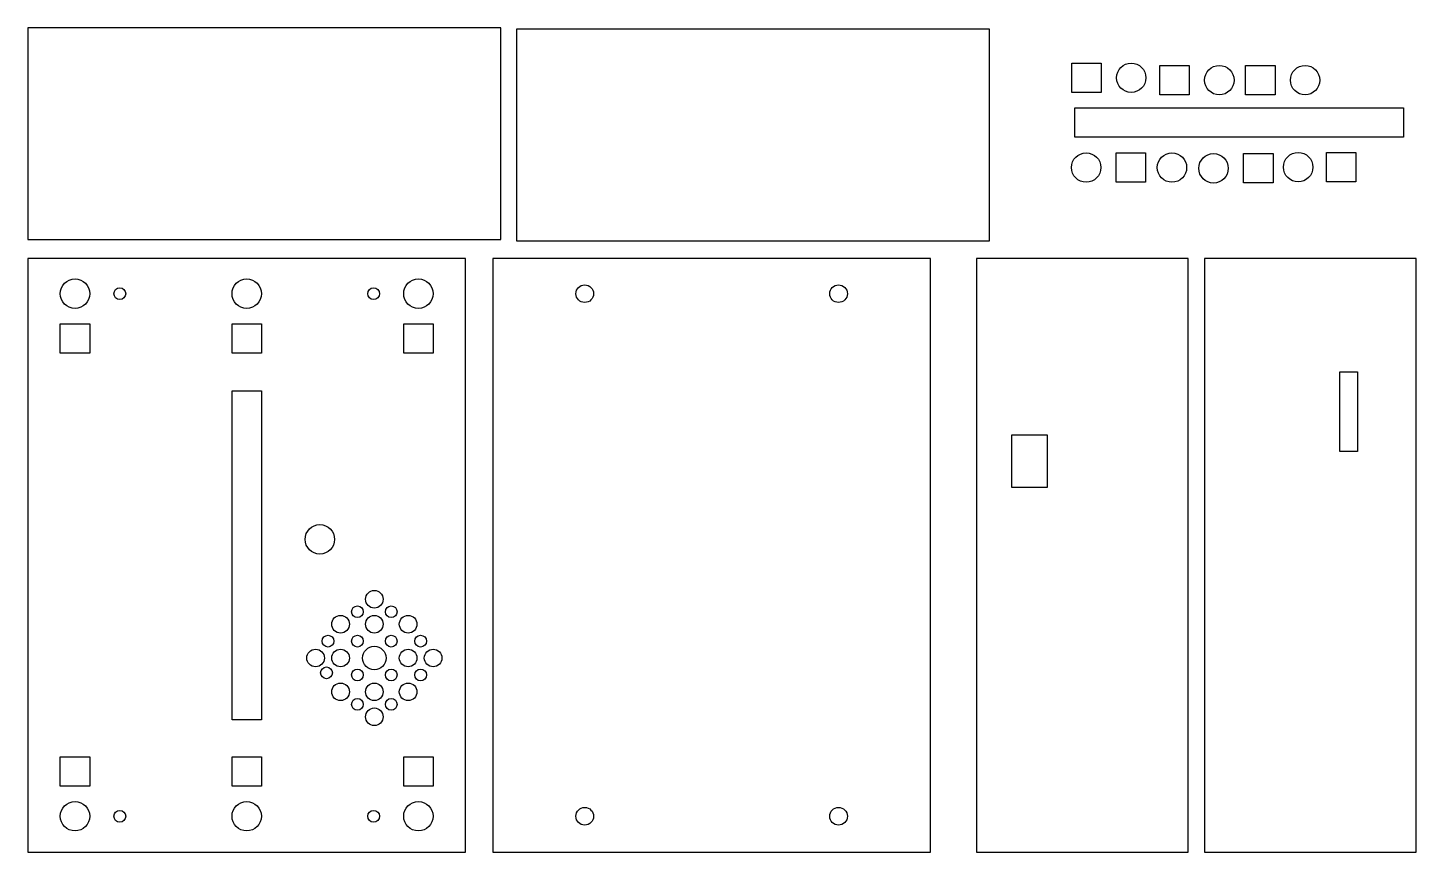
# Model space of a CAD drawing. Header units: millimetres. Extents: x 3 to 239, y 1 to 142.
import ezdxf

# ---------------------------------------------------------------- set-up
doc = ezdxf.new("R2010")
doc.units = ezdxf.units.MM
doc.layers.add('Keep', color=1, linetype='Continuous', true_color=0xff0000)

msp = doc.modelspace()

# ---------------------------------------------------------------- linework, layer by layer
at = {"layer": 'Keep'}
for points in [[(83.32, 105.61), (83.32, 141.61), (2.82, 141.61), (2.82, 105.61)], [(166.47, 105.37), (166.47, 141.37), (85.97, 141.37), (85.97, 105.37)], [(180.45, 130.6), (180.45, 135.6), (185.45, 135.6), (185.45, 130.6)], [(195.44, 130.2), (195.44, 135.2), (200.44, 135.2), (200.44, 130.2)], [(210.03, 130.2), (210.03, 135.2), (215.03, 135.2), (215.03, 130.2)], [(180.96, 123), (180.96, 128), (236.89, 128), (236.89, 123)], [(188.02, 115.33), (188.02, 120.33), (193.02, 120.33), (193.02, 115.33)], [(209.69, 115.21), (209.69, 120.2), (214.69, 120.2), (214.69, 115.21)], [(223.77, 115.4), (223.77, 120.4), (228.77, 120.4), (228.77, 115.4)], [(2.82, 1.35), (77.32, 1.35), (77.32, 102.35), (2.82, 102.35)], [(81.93, 1.35), (156.43, 1.35), (156.43, 102.35), (81.93, 102.35)], [(164.25, 1.35), (200.25, 1.35), (200.25, 102.35), (164.25, 102.35)], [(203.06, 1.35), (239.06, 1.35), (239.06, 102.35), (203.06, 102.35)], [(8.36, 91.25), (13.36, 91.25), (13.36, 86.25), (8.36, 86.25)], [(37.57, 91.25), (42.57, 91.25), (42.57, 86.25), (37.57, 86.25)], [(66.78, 91.25), (71.78, 91.25), (71.78, 86.25), (66.78, 86.25)], [(226.06, 83.1), (229.06, 83.1), (229.06, 69.5), (226.06, 69.5)], [(37.57, 79.82), (42.57, 79.82), (42.57, 23.89), (37.57, 23.89)], [(170.25, 72.35), (176.25, 72.35), (176.25, 63.4), (170.25, 63.4)], [(8.36, 17.59), (13.36, 17.59), (13.36, 12.59), (8.36, 12.59)], [(37.57, 17.59), (42.57, 17.59), (42.57, 12.59), (37.57, 12.59)], [(66.78, 17.59), (71.78, 17.59), (71.78, 12.59), (66.78, 12.59)]]:
    msp.add_lwpolyline(points, close=True, dxfattribs=at)
for centre, radius in [((190.57, 133.1), 2.5), ((205.56, 132.7), 2.5), ((220.15, 132.7), 2.5), ((182.9, 117.83), 2.5), ((197.5, 117.82), 2.5), ((204.57, 117.7), 2.5), ((218.97, 117.9), 2.5), ((10.86, 96.37), 2.5), ((18.48, 96.37), 1), ((40.07, 96.37), 2.5), ((61.66, 96.37), 1), ((69.28, 96.37), 2.5), ((97.59, 96.37), 1.5), ((140.77, 96.37), 1.5), ((52.52, 54.58), 2.5), ((61.79, 44.39), 1.5), ((58.91, 42.26), 1), ((64.66, 42.26), 1), ((56.04, 40.14), 1.5), ((61.79, 40.14), 1.5), ((67.54, 40.14), 1.5), ((53.91, 37.26), 1), ((58.91, 37.26), 1), ((64.66, 37.26), 1), ((69.66, 37.26), 1), ((51.79, 34.39), 1.5), ((56.04, 34.39), 1.5), ((61.79, 34.39), 2), ((67.54, 34.39), 1.5), ((71.79, 34.39), 1.5), ((53.65, 31.87), 1), ((58.91, 31.51), 1), ((64.66, 31.51), 1), ((69.66, 31.51), 1), ((56.04, 28.64), 1.5), ((61.79, 28.64), 1.5), ((67.54, 28.64), 1.5), ((58.91, 26.51), 1), ((64.66, 26.51), 1), ((61.79, 24.39), 1.5), ((10.86, 7.47), 2.5), ((40.07, 7.47), 2.5), ((69.28, 7.47), 2.5), ((18.48, 7.47), 1), ((61.66, 7.47), 1), ((97.59, 7.47), 1.5), ((140.77, 7.47), 1.5)]:
    msp.add_circle(centre, radius, dxfattribs=at)

doc.saveas('drawing.dxf')
